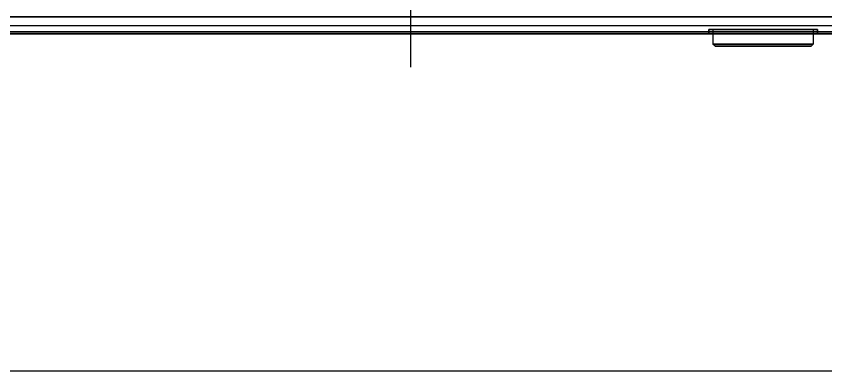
# Model space of a CAD drawing. Extents: x -20.3 to 9, y -60.3 to 4.7.
# Drawn here: x -2.95 to 3.1, y -2.77 to -0.12 of the extents above; entities that cross this region are included whole.
import ezdxf

# ---------------------------------------------------------------- set-up
doc = ezdxf.new("R2010")
doc.units = 0
doc.layers.get('0').update_dxf_attribs({"linetype": 'CONTINUOUS'})

# ---------------------------------------------------------------- blocks, each defined once
blk = doc.blocks.new('*U12')
at = {"color": 1, "extrusion": (2e-16, -1.2e-15, -1)}
blk.add_line((-5.5618, -2.7656, -8.4176), (5.5618, -2.7656, -8.4176), dxfattribs=at)
at = {"color": 1, "extrusion": (0, -1, 5e-16)}
for p, q in [((-5.5618, -2.7656, -8.4176), (5.5618, -2.7656, -8.4176)), ((-5.5, -2.7656, -8.3551), (5.5, -2.7656, -8.3551))]:
    blk.add_line(p, q, dxfattribs=at)
at = {"color": 1}
blk.add_line((-5.5, -2.7656, -8.3551), (5.5, -2.7656, -8.3551), dxfattribs=at)
blk = doc.blocks.new('*U14')
for p, q in [((2.25755, -0.21875, -6.09375), (3.00755, -0.21875, -6.09375)), ((2.25755, -0.21875, -6.09375), (2.25755, -0.328125, -6.09375)), ((3.00755, -0.21875, -6.09375), (3.00755, -0.328125, -6.09375)), ((3.00755, -0.328125, -6.09375), (2.25755, -0.328125, -6.09375))]:
    blk.add_line(p, q)
at = {"extrusion": (4.7e-15, -7e-16, -1)}
for p, q in [((2.25755, -0.21875, -6.21875), (2.25755, -0.328125, -6.21875)), ((2.25755, -0.21875, -6.21875), (3.00755, -0.21875, -6.21875)), ((3.00755, -0.21875, -6.21875), (3.00755, -0.328125, -6.21875)), ((2.25755, -0.328125, -6.21875), (3.00755, -0.328125, -6.21875))]:
    blk.add_line(p, q, dxfattribs=at)
at = {"extrusion": (-1, 0, 0)}
for p, q in [((2.25755, -0.21875, -6.09375), (2.25755, -0.328125, -6.09375)), ((2.25755, -0.21875, -6.09375), (2.25755, -0.21875, -6.21875)), ((2.25755, -0.21875, -6.21875), (2.25755, -0.328125, -6.21875)), ((2.25755, -0.328125, -6.09375), (2.25755, -0.328125, -6.21875))]:
    blk.add_line(p, q, dxfattribs=at)
at = {"extrusion": (0, 1, -7e-16)}
for p, q in [((2.25755, -0.21875, -6.09375), (2.25755, -0.21875, -6.21875)), ((2.25755, -0.21875, -6.09375), (3.00755, -0.21875, -6.09375)), ((2.25755, -0.21875, -6.21875), (3.00755, -0.21875, -6.21875)), ((3.00755, -0.21875, -6.09375), (3.00755, -0.21875, -6.21875))]:
    blk.add_line(p, q, dxfattribs=at)
at = {"extrusion": (1, 0, 0)}
for p, q in [((3.00755, -0.21875, -6.21875), (3.00755, -0.328125, -6.21875)), ((3.00755, -0.21875, -6.09375), (3.00755, -0.21875, -6.21875)), ((3.00755, -0.21875, -6.09375), (3.00755, -0.328125, -6.09375)), ((3.00755, -0.328125, -6.21875), (3.00755, -0.328125, -6.09375))]:
    blk.add_line(p, q, dxfattribs=at)
at = {"extrusion": (-0.707107, -0.707107, 5e-16)}
for p, q in [((2.273175, -0.34375, -6.109375), (2.25755, -0.328125, -6.09375)), ((2.273175, -0.34375, -6.203125), (2.25755, -0.328125, -6.21875)), ((2.25755, -0.328125, -6.09375), (2.25755, -0.328125, -6.21875)), ((2.273175, -0.34375, -6.203125), (2.273175, -0.34375, -6.109375))]:
    blk.add_line(p, q, dxfattribs=at)
at = {"extrusion": (-3.3e-15, -0.707107, 0.707107)}
for p, q in [((2.273175, -0.34375, -6.109375), (2.25755, -0.328125, -6.09375)), ((3.00755, -0.328125, -6.09375), (2.25755, -0.328125, -6.09375)), ((2.273175, -0.34375, -6.109375), (2.991925, -0.34375, -6.109375)), ((2.991925, -0.34375, -6.109375), (3.00755, -0.328125, -6.09375))]:
    blk.add_line(p, q, dxfattribs=at)
at = {"extrusion": (3.3e-15, -0.707107, -0.707107)}
for p, q in [((2.273175, -0.34375, -6.203125), (2.25755, -0.328125, -6.21875)), ((2.25755, -0.328125, -6.21875), (3.00755, -0.328125, -6.21875)), ((2.991925, -0.34375, -6.203125), (2.273175, -0.34375, -6.203125)), ((2.991925, -0.34375, -6.203125), (3.00755, -0.328125, -6.21875))]:
    blk.add_line(p, q, dxfattribs=at)
at = {"extrusion": (0, -1, 7e-16)}
for p, q in [((2.273175, -0.34375, -6.203125), (2.273175, -0.34375, -6.109375)), ((2.991925, -0.34375, -6.203125), (2.273175, -0.34375, -6.203125)), ((2.273175, -0.34375, -6.109375), (2.991925, -0.34375, -6.109375)), ((2.991925, -0.34375, -6.109375), (2.991925, -0.34375, -6.203125))]:
    blk.add_line(p, q, dxfattribs=at)
at = {"extrusion": (0.707107, -0.707107, 5e-16)}
for p, q in [((2.991925, -0.34375, -6.203125), (3.00755, -0.328125, -6.21875)), ((2.991925, -0.34375, -6.109375), (3.00755, -0.328125, -6.09375)), ((2.991925, -0.34375, -6.109375), (2.991925, -0.34375, -6.203125)), ((3.00755, -0.328125, -6.21875), (3.00755, -0.328125, -6.09375))]:
    blk.add_line(p, q, dxfattribs=at)
blk = doc.blocks.new('*U20')
at = {"color": 1}
for p, q in [((-8.5313, -0.125, -6.6562), (8.5312, -0.125, -6.6562)), ((8.5312, -0.125, 6.6562), (-8.5313, -0.125, 6.6562)), ((8.5312, -0.125, 6.6562), (-8.5313, -0.125, 6.6562)), ((2.2263, -0.2188, -6.25), (3.0388, -0.2188, -6.25)), ((2.2263, -0.25, -6.25), (2.2263, -0.2188, -6.25)), ((3.0388, -0.2188, -6.25), (3.0388, -0.25, -6.25)), ((8.5312, -0.25, -6.5312), (-8.5313, -0.25, -6.5312)), ((-8.5313, -0.25, 6.5312), (8.5312, -0.25, 6.5312)), ((3.0388, -0.25, -6.25), (2.2263, -0.25, -6.25))]:
    blk.add_line(p, q, dxfattribs=at)
at = {"color": 1, "extrusion": (0, 0, -1)}
for p, q in [((-8.5313, -0.125, -6.6562), (8.5312, -0.125, -6.6562)), ((3.0388, -0.2188, -6.0625), (2.2263, -0.2188, -6.0625)), ((2.2263, -0.2188, -6.0625), (2.2263, -0.25, -6.0625)), ((3.0388, -0.25, -6.0625), (3.0388, -0.2188, -6.0625)), ((2.2263, -0.25, -6.0625), (3.0388, -0.25, -6.0625))]:
    blk.add_line(p, q, dxfattribs=at)
at = {"color": 1, "extrusion": (-1e-16, -0.5, 0.866025)}
blk.add_line((7.6662, -0.2365, -5.7246), (-7.6662, -0.2365, -5.7246), dxfattribs=at)
at = {"color": 1, "extrusion": (-1e-16, -0.5, -0.866025)}
blk.add_line((-7.6662, -0.2365, 5.7246), (7.6662, -0.2365, 5.7246), dxfattribs=at)
at = {"color": 1, "extrusion": (0, -0.866025, -0.5)}
for p, q in [((-7.6662, -0.2365, 5.7246), (7.6662, -0.2365, 5.7246)), ((7.7438, -0.25, 5.748), (-7.7438, -0.25, 5.748))]:
    blk.add_line(p, q, dxfattribs=at)
at = {"color": 1, "extrusion": (0, -0.866025, 0.5)}
for p, q in [((7.6662, -0.2365, -5.7246), (-7.6662, -0.2365, -5.7246)), ((-7.7438, -0.25, -5.748), (7.7438, -0.25, -5.748))]:
    blk.add_line(p, q, dxfattribs=at)
at = {"color": 1, "extrusion": (1, 0, 0)}
for p, q in [((2.2263, -0.2188, -6.0625), (2.2263, -0.2188, -6.25)), ((2.2263, -0.2188, -6.0625), (2.2263, -0.25, -6.0625)), ((2.2263, -0.25, -6.25), (2.2263, -0.2188, -6.25)), ((2.2263, -0.25, -6.25), (2.2263, -0.25, -6.0625))]:
    blk.add_line(p, q, dxfattribs=at)
at = {"color": 1, "extrusion": (0, -1, 0)}
for p, q in [((3.0388, -0.2188, -6.0625), (2.2263, -0.2188, -6.0625)), ((2.2263, -0.2188, -6.25), (3.0388, -0.2188, -6.25)), ((2.2263, -0.2188, -6.0625), (2.2263, -0.2188, -6.25)), ((3.0388, -0.2188, -6.0625), (3.0388, -0.2188, -6.25)), ((8.5312, -0.25, -6.5312), (-8.5313, -0.25, -6.5312)), ((-8.5313, -0.25, 6.5312), (8.5312, -0.25, 6.5312)), ((7.7438, -0.25, 5.748), (-7.7438, -0.25, 5.748)), ((-7.7438, -0.25, -5.748), (7.7438, -0.25, -5.748)), ((3.0388, -0.25, -6.25), (2.2263, -0.25, -6.25)), ((2.2263, -0.25, -6.25), (2.2263, -0.25, -6.0625)), ((2.2263, -0.25, -6.0625), (3.0388, -0.25, -6.0625)), ((3.0388, -0.25, -6.0625), (3.0388, -0.25, -6.25))]:
    blk.add_line(p, q, dxfattribs=at)
at = {"color": 1, "extrusion": (-1, 0, 0)}
for p, q in [((3.0388, -0.25, -6.0625), (3.0388, -0.2188, -6.0625)), ((3.0388, -0.2188, -6.25), (3.0388, -0.25, -6.25)), ((3.0388, -0.2188, -6.0625), (3.0388, -0.2188, -6.25)), ((3.0388, -0.25, -6.0625), (3.0388, -0.25, -6.25))]:
    blk.add_line(p, q, dxfattribs=at)

msp = doc.modelspace()

# ---------------------------------------------------------------- linework, layer by layer
msp.add_line((0, -0.5), (0, 0.5))
at = {"extrusion": (0, -1, 2e-16)}
for p, q in [((-8.9808, -0.1875, 6.8558), (8.9808, -0.1875, 6.8558)), ((-8.9808, -0.1875, -8.7109), (8.9808, -0.1875, -8.7109))]:
    msp.add_line(p, q, dxfattribs=at)

# ---------------------------------------------------------------- block references
for name in ['*U12', '*U20', '*U14']:
    msp.add_blockref(name, (0, 0))

doc.saveas('drawing.dxf')
